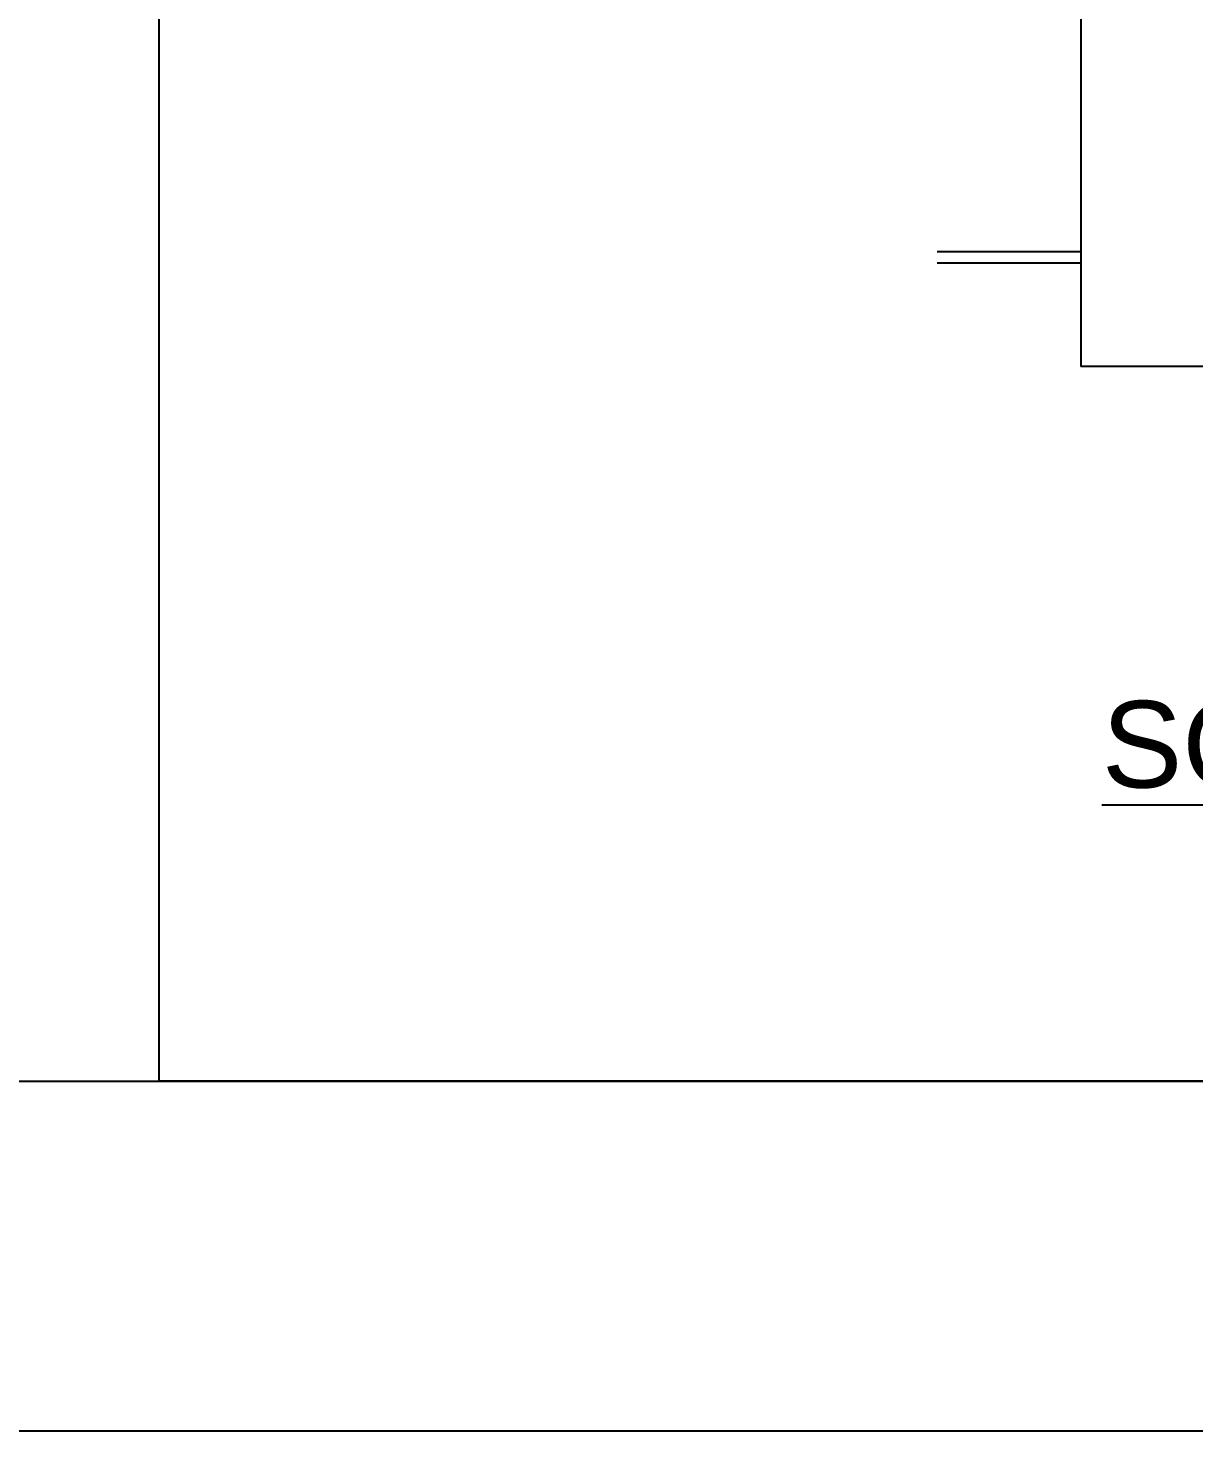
# Model space of a CAD drawing. Header units: metres. Extents: x 119974 to 120330, y -25692 to -25590.
# Drawn here: x 120043.01 to 120045.496, y -25687.545 to -25684.554 of the extents above; entities that cross this region are included whole.
import ezdxf

# ---------------------------------------------------------------- set-up
doc = ezdxf.new("R2010")
doc.units = ezdxf.units.M
doc.header["$MEASUREMENT"] = 0
doc.layers.add('sheet', color=7, linetype='Continuous')
doc.styles.add('STYLE4', font='arial.ttf', dxfattribs={"height": 1.2})

# ---------------------------------------------------------------- blocks, each defined once
blk = doc.blocks.new('RWH1')
blk.add_lwpolyline([(-7.6602, 0), (0, 0), (0, 6.6537), (-7.6602, 6.6537)], close=True)
blk = doc.blocks.new('SWH')
at = {"lineweight": -2, "ltscale": 10}
for p, q in [((-3.448, 2.4093), (-3.448, 1.3581)), ((-3.448, 1.5759), (-3.7205, 1.5759)), ((-3.448, 1.554), (-3.7205, 1.554)), ((-2.9224, 1.3581), (-3.448, 1.3581))]:
    blk.add_line(p, q, dxfattribs=at)
blk.add_lwpolyline([(-5.1984, 5.7511), (0, 5.7511), (0, 0), (-5.1984, 0)], close=True)
at = {"lineweight": -2, "insert": (-3.5105, 0.7225), "char_height": 0.164592, "width": 2.861754, "attachment_point": 1, "style": 'STYLE4'}
blk.add_mtext('{\\W1.60306;\\L \\W1;SOLAR WATER HEATER}', dxfattribs=at)

msp = doc.modelspace()

# ---------------------------------------------------------------- linework, layer by layer
at = {"layer": 'sheet', "color": 8}
msp.add_lwpolyline([(120019.2172, -25601.1039), (120019.2172, -25687.5455), (120143.589, -25687.5455), (120143.589, -25601.1039)], close=True, dxfattribs=at)
at = {"layer": 'sheet'}
msp.add_lwpolyline([(120019.9631, -25601.8498), (120019.9631, -25686.7996), (120142.843, -25686.7996), (120142.843, -25601.8498)], close=True, dxfattribs=at)

# ---------------------------------------------------------------- block references
for name, p, xscale, yscale, zscale in [('RWH1', (120043.2898, -25686.7996), 0.9701286320787412, 0.9701286320787412, 0.9701286320787412), ('SWH', (120049.1245, -25686.7996), 1.122397184188502, 1.122397184188502, 1.122397184188502)]:
    msp.add_blockref(name, p, dxfattribs=dict(xscale=xscale, yscale=yscale, zscale=zscale))

doc.saveas('drawing.dxf')
